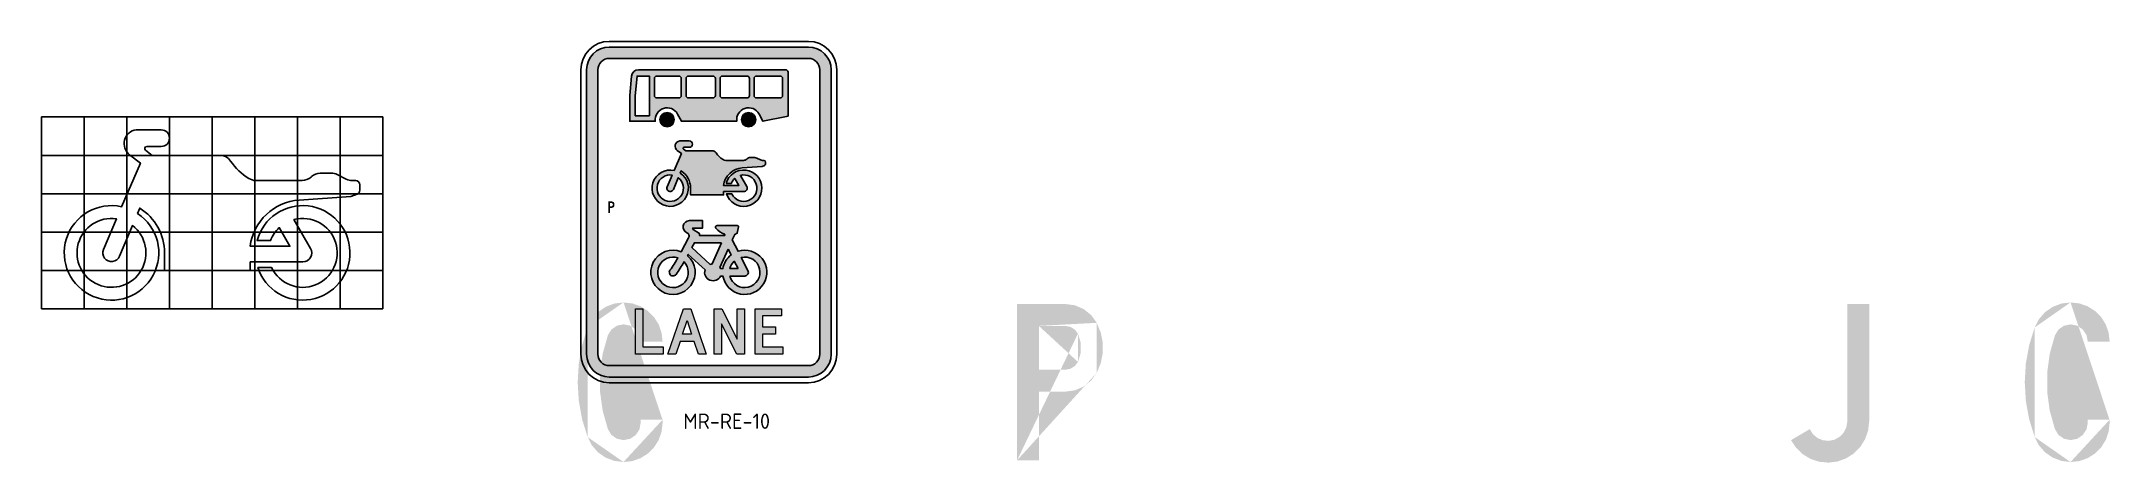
# Model space of a CAD drawing. Extents: x 36 to 1038, y -1303 to 236.
# Drawn here: x 36 to 763, y 88 to 236 of the extents above.
import ezdxf

# ---------------------------------------------------------------- set-up
doc = ezdxf.new("R2010")
doc.units = 0
doc.linetypes.add('CENTERX2', pattern=[101.60000000000001, 63.5, -12.7, 12.7, -12.7])
for name, color, linetype in [('GREEN', 84, 'CONTINUOUS'), ('L18', 4, 'CONTINUOUS'), ('L25', 1, 'CONTINUOUS'), ('L35', 3, 'CONTINUOUS'), ('L50', 7, 'CONTINUOUS'), ('T25', 1, 'CONTINUOUS'), ('TBLK25', 1, 'CONTINUOUS')]:
    doc.layers.add(name, color=color, linetype=linetype)
doc.styles.add('ISO', font='iso3098b.shx')

msp = doc.modelspace()

# ---------------------------------------------------------------- hatches: boundary and pattern name
at = {"layer": 'GREEN'}
h = msp.add_hatch(color=256, dxfattribs=at)
h.paths.add_polyline_path([(254.4669524879141, 101.9465322728692), (254.4411767802575, 101.9465322728692)], flags=16)
edge = h.paths.add_edge_path()
edge.add_line((246.7600158985751, 103.0548877021052), (254.4669524879141, 103.0548877021052))
edge.add_line((254.4669524879141, 103.0548877021052), (254.4669524879141, 101.9465322728692))
edge.add_line((254.1318682883776, 98.8792230617276), (254.4669524879141, 101.9465322728692))
edge.add_line((254.1318682883776, 98.8792230617276), (253.1266156897682, 95.96656809652592))
edge.add_line((253.1266156897682, 95.96656809652592), (251.4769703997424, 93.36322162320408))
edge.add_line((251.4769703997424, 93.36322162320408), (249.3118109565837, 91.17228647238863))
edge.add_line((249.3118109565837, 91.17228647238863), (246.7084644832619, 89.52264118236292))
edge.add_line((246.7084644832619, 89.52264118236292), (243.7958095180602, 88.51738858375347))
edge.add_line((243.7958095180602, 88.51738858375347), (240.7285003069186, 88.18230438421699))
edge.add_line((240.7285003069186, 88.18230438421699), (237.4807611421804, 88.59471570672343))
edge.add_line((237.4807611421804, 88.59471570672343), (234.4134519310388, 89.7546225512728))
edge.add_line((234.4134519310388, 89.7546225512728), (231.732778334747, 91.61047350255171))
edge.add_line((231.732778334747, 91.61047350255171), (229.5933945992449, 94.08494143759032))
edge.add_line((229.5933945992449, 94.08494143759032), (228.0984035551591, 96.997596402792))
edge.add_line((228.0984035551591, 96.997596402792), (226.1652254809102, 103.2610933633584))
edge.add_line((226.1652254809102, 103.2610933633584), (225.0053186363608, 109.7050202775214))
edge.add_line((225.0053186363608, 109.7050202775214), (224.6186830215111, 116.252050022311))
edge.add_line((224.6186830215111, 116.252050022311), (225.0053186363608, 122.773304059444))
edge.add_line((225.0053186363608, 122.773304059444), (226.1652254809102, 129.217230973607))
edge.add_line((226.1652254809102, 129.217230973607), (228.0984035551591, 135.4807279341734))
edge.add_line((228.0984035551591, 135.4807279341734), (229.5933945992449, 138.3933828993751))
edge.add_line((229.5933945992449, 138.3933828993751), (231.732778334747, 140.8678508344137))
edge.add_line((231.732778334747, 140.8678508344137), (234.4134519310388, 142.7237017856927))
edge.add_line((234.4134519310388, 142.7237017856927), (237.4807611421804, 143.9093843378987))
edge.add_line((237.4807611421804, 143.9093843378987), (240.7285003069186, 144.2960199527485))
edge.add_line((240.7285003069186, 144.2960199527485), (243.7958095180602, 143.960935753212))
edge.add_line((243.7958095180602, 143.960935753212), (246.7084644832619, 142.9556831546025))
edge.add_line((246.7084644832619, 142.9556831546025), (249.3118109565837, 141.3060378645768))
edge.add_line((249.3118109565837, 141.3060378645768), (251.4769703997424, 139.1408784214181))
edge.add_line((251.4769703997424, 139.1408784214181), (253.1266156897682, 136.5117562404395))
edge.add_line((253.1266156897682, 136.5117562404395), (254.1318682883776, 133.5991012752378))
edge.add_line((254.1318682883776, 133.5991012752378), (254.4669524879141, 130.5317920640963))
edge.add_line((254.4669524879141, 130.5317920640963), (246.7600158985751, 130.5317920640963))
edge.add_line((246.7600158985751, 130.5317920640963), (246.321828868412, 132.851605753195))
edge.add_line((246.321828868412, 132.851605753195), (245.0072677779228, 134.8363352427572))
edge.add_line((245.0072677779228, 134.8363352427572), (243.0483139960172, 136.1508963332464))
edge.add_line((243.0483139960172, 136.1508963332464), (240.7285003069186, 136.5890833634095))
edge.add_line((240.7285003069186, 136.5890833634095), (238.4086866178199, 136.1251206255898))
edge.add_line((238.4086866178199, 136.1251206255898), (236.475508543571, 134.7590081197872))
edge.add_line((236.475508543571, 134.7590081197872), (235.2382745760517, 132.7485029225683))
edge.add_line((235.2382745760517, 132.7485029225683), (233.4081993324294, 126.2788003007487))
edge.add_line((233.4081993324294, 126.2788003007487), (232.4802738567899, 119.6028920176758))
edge.add_line((232.4802738567899, 119.6028920176758), (232.4802738567899, 112.8754323192896))
edge.add_line((232.4802738567899, 112.8754323192896), (233.4081993324294, 106.2252997438734))
edge.add_line((233.4081993324294, 106.2252997438734), (235.2382745760517, 99.75559712205376))
edge.add_line((235.2382745760517, 99.75559712205376), (236.475508543571, 97.71931621717823))
edge.add_line((236.475508543571, 97.71931621717823), (238.4086866178199, 96.37897941903236))
edge.add_line((238.4086866178199, 96.37897941903236), (240.7285003069186, 95.88924097355596))
edge.add_line((240.7285003069186, 95.88924097355596), (243.0483139960172, 96.35320371137573))
edge.add_line((243.0483139960172, 96.35320371137573), (245.0072677779228, 97.66776480186496))
edge.add_line((245.0072677779228, 97.66776480186496), (246.321828868412, 99.62671858377053))
edge.add_line((246.321828868412, 99.62671858377053), (246.7600158985751, 101.9465322728692))
edge.add_line((246.7600158985751, 101.9465322728692), (246.7600158985751, 103.0548877021052))
edge = h.paths.add_edge_path(flags=16)
edge.add_line((254.4669524879141, 103.0548877021052), (254.4411767802575, 103.0548877021052))
edge.add_line((240.7285003069186, 144.2960199527485), (240.702724599262, 144.2960199527485))
edge.add_line((228.0984035551591, 135.4807279341734), (228.0726278475024, 135.4807279341734))
edge.add_line((228.0984035551591, 96.997596402792), (228.0726278475024, 96.997596402792))
edge.add_line((240.7285003069186, 88.18230438421699), (240.702724599262, 88.18230438421699))
h = msp.add_hatch(color=256, dxfattribs=at)
h.paths.add_polyline_path([(396.1302417688735, 136.0477935026198), (396.1044660612169, 136.0477935026198)], flags=16)
edge = h.paths.add_edge_path(flags=17)
edge.add_line((386.7736598895088, 120.6339203239419), (386.7736598895088, 136.0477935026198))
edge.add_line((386.7736598895088, 136.0477935026198), (396.1302417688735, 136.0477935026198))
edge.add_line((397.8829898895258, 135.6869335954267), (396.1302417688735, 136.0477935026198))
edge.add_line((397.8829898895258, 135.6869335954267), (399.429532348925, 134.7332324121305))
edge.add_line((399.429532348925, 134.7332324121305), (400.5121120705044, 133.2897927833581))
edge.add_line((400.5121120705044, 133.2897927833581), (401.5173646691138, 130.0420536186199))
edge.add_line((401.5173646691138, 130.0420536186199), (401.5173646691138, 126.6396602079418))
edge.add_line((401.5173646691138, 126.6396602079418), (400.5121120705044, 123.3919210432036))
edge.add_line((400.5121120705044, 123.3919210432036), (399.429532348925, 121.9484814144312))
edge.add_line((399.429532348925, 121.9484814144312), (397.8829898895258, 120.994780231135))
edge.add_line((397.8829898895258, 120.994780231135), (396.1302417688735, 120.6339203239419))
edge.add_line((396.1302417688735, 120.6339203239419), (386.7736598895088, 120.6339203239419))
h.paths.add_polyline_path([(396.1044660612169, 143.7289543843021), (396.1302417688735, 143.7289543843021)], flags=16)
edge = h.paths.add_edge_path()
edge.add_line((386.7736598895088, 88.74936995266336), (379.0924990078266, 88.74936995266336))
edge.add_line((379.0924990078266, 88.74936995266336), (379.0924990078266, 143.7289543843021))
edge.add_line((379.0924990078266, 143.7289543843021), (396.1302417688735, 143.7289543843021))
edge.add_line((399.429532348925, 143.290767354139), (396.1302417688735, 143.7289543843021))
edge.add_line((399.429532348925, 143.290767354139), (402.5226172677232, 141.9504305559931))
edge.add_line((402.5226172677232, 141.9504305559931), (405.1517394487017, 139.8625982358043))
edge.add_line((405.1517394487017, 139.8625982358043), (407.1106932306073, 137.1303732241992))
edge.add_line((407.1106932306073, 137.1303732241992), (408.5025814440665, 133.7537555211778))
edge.add_line((408.5025814440665, 133.7537555211778), (409.2243012584527, 130.1709321569031))
edge.add_line((409.2243012584527, 130.1709321569031), (409.2243012584527, 126.5107816696586))
edge.add_line((409.2243012584527, 126.5107816696586), (408.5025814440665, 122.9279583053839))
edge.add_line((408.5025814440665, 122.9279583053839), (407.1106932306073, 119.5513406023625))
edge.add_line((407.1106932306073, 119.5513406023625), (405.1517394487017, 116.8191155907574))
edge.add_line((405.1517394487017, 116.8191155907574), (402.5226172677232, 114.7312832705686))
edge.add_line((402.5226172677232, 114.7312832705686), (399.429532348925, 113.3909464724227))
edge.add_line((399.429532348925, 113.3909464724227), (396.1302417688735, 112.9527594422596))
edge.add_line((396.1302417688735, 112.9527594422596), (386.7736598895088, 112.9527594422596))
edge.add_line((386.7736598895088, 112.9527594422596), (386.7736598895088, 88.74936995266336))
edge = h.paths.add_edge_path()
edge.add_line((386.7736598895088, 136.0477935026198), (386.7478841818522, 136.0477935026198))
edge.add_line((400.5121120705044, 123.3919210432036), (400.4863363628477, 123.3919210432036))
edge.add_line((400.5121120705044, 133.2897927833581), (400.4863363628477, 133.2897927833581))
edge.add_line((379.0924990078266, 88.74936995266336), (379.0667233001699, 88.74936995266336))
edge.add_line((407.1106932306073, 119.5513406023625), (407.0849175229506, 119.5513406023625))
edge.add_line((407.1106932306073, 137.1303732241992), (407.0849175229506, 137.1303732241992))
h = msp.add_hatch(color=256, dxfattribs=at)
h.paths.add_polyline_path([(396.1302417688735, 136.0477935026198), (396.1044660612169, 136.0477935026198)], flags=16)
edge = h.paths.add_edge_path(flags=17)
edge.add_line((386.7736598895088, 120.6339203239419), (386.7736598895088, 136.0477935026198))
edge.add_line((386.7736598895088, 136.0477935026198), (396.1302417688735, 136.0477935026198))
edge.add_line((397.8829898895258, 135.6869335954267), (396.1302417688735, 136.0477935026198))
edge.add_line((397.8829898895258, 135.6869335954267), (399.429532348925, 134.7332324121305))
edge.add_line((399.429532348925, 134.7332324121305), (400.5121120705044, 133.2897927833581))
edge.add_line((400.5121120705044, 133.2897927833581), (401.5173646691138, 130.0420536186199))
edge.add_line((401.5173646691138, 130.0420536186199), (401.5173646691138, 126.6396602079418))
edge.add_line((401.5173646691138, 126.6396602079418), (400.5121120705044, 123.3919210432036))
edge.add_line((400.5121120705044, 123.3919210432036), (399.429532348925, 121.9484814144312))
edge.add_line((399.429532348925, 121.9484814144312), (397.8829898895258, 120.994780231135))
edge.add_line((397.8829898895258, 120.994780231135), (396.1302417688735, 120.6339203239419))
edge.add_line((396.1302417688735, 120.6339203239419), (386.7736598895088, 120.6339203239419))
h.paths.add_polyline_path([(396.1044660612169, 143.7289543843021), (396.1302417688735, 143.7289543843021)], flags=16)
edge = h.paths.add_edge_path()
edge.add_line((386.7736598895088, 88.74936995266336), (379.0924990078266, 88.74936995266336))
edge.add_line((379.0924990078266, 88.74936995266336), (379.0924990078266, 143.7289543843021))
edge.add_line((379.0924990078266, 143.7289543843021), (396.1302417688735, 143.7289543843021))
edge.add_line((399.429532348925, 143.290767354139), (396.1302417688735, 143.7289543843021))
edge.add_line((399.429532348925, 143.290767354139), (402.5226172677232, 141.9504305559931))
edge.add_line((402.5226172677232, 141.9504305559931), (405.1517394487017, 139.8625982358043))
edge.add_line((405.1517394487017, 139.8625982358043), (407.1106932306073, 137.1303732241992))
edge.add_line((407.1106932306073, 137.1303732241992), (408.5025814440665, 133.7537555211778))
edge.add_line((408.5025814440665, 133.7537555211778), (409.2243012584527, 130.1709321569031))
edge.add_line((409.2243012584527, 130.1709321569031), (409.2243012584527, 126.5107816696586))
edge.add_line((409.2243012584527, 126.5107816696586), (408.5025814440665, 122.9279583053839))
edge.add_line((408.5025814440665, 122.9279583053839), (407.1106932306073, 119.5513406023625))
edge.add_line((407.1106932306073, 119.5513406023625), (405.1517394487017, 116.8191155907574))
edge.add_line((405.1517394487017, 116.8191155907574), (402.5226172677232, 114.7312832705686))
edge.add_line((402.5226172677232, 114.7312832705686), (399.429532348925, 113.3909464724227))
edge.add_line((399.429532348925, 113.3909464724227), (396.1302417688735, 112.9527594422596))
edge.add_line((396.1302417688735, 112.9527594422596), (386.7736598895088, 112.9527594422596))
edge.add_line((386.7736598895088, 112.9527594422596), (386.7736598895088, 88.74936995266336))
edge = h.paths.add_edge_path()
edge.add_line((386.7736598895088, 136.0477935026198), (386.7478841818522, 136.0477935026198))
edge.add_line((400.5121120705044, 123.3919210432036), (400.4863363628477, 123.3919210432036))
edge.add_line((400.5121120705044, 133.2897927833581), (400.4863363628477, 133.2897927833581))
edge.add_line((379.0924990078266, 88.74936995266336), (379.0667233001699, 88.74936995266336))
edge.add_line((407.1106932306073, 119.5513406023625), (407.0849175229506, 119.5513406023625))
edge.add_line((407.1106932306073, 137.1303732241992), (407.0849175229506, 137.1303732241992))
h = msp.add_hatch(color=256, dxfattribs=at)
h.paths.add_polyline_path([(671.0023882194105, 102.4878221336589), (670.976612511754, 102.4878221336589)], flags=16)
edge = h.paths.add_edge_path()
edge.add_line((671.0023882194105, 143.7289543843021), (671.0023882194105, 102.4878221336589))
edge.add_line((670.6673040198741, 100.4515412287834), (671.0023882194105, 102.4878221336589))
edge.add_line((670.6673040198741, 100.4515412287834), (669.7651542518913, 98.56991456984775))
edge.add_line((669.7651542518913, 98.56991456984775), (668.3217146231187, 97.07492352576196))
edge.add_line((668.3217146231187, 97.07492352576196), (666.517415087153, 96.04389521949588))
edge.add_line((666.517415087153, 96.04389521949588), (664.4811341822776, 95.63148389698944))
edge.add_line((664.4811341822776, 95.63148389698944), (662.4190775697455, 95.83768955824269))
edge.add_line((662.4190775697455, 95.83768955824269), (660.5116752031531, 96.63673649559888))
edge.add_line((660.5116752031531, 96.63673649559888), (658.9135813284407, 97.97707329374475))
edge.add_line((658.9135813284407, 97.97707329374475), (657.8052258992047, 99.75559712205376))
edge.add_line((657.8052258992047, 99.75559712205376), (651.2066447391018, 95.88924097355596))
edge.add_line((651.2066447391018, 95.88924097355596), (652.9851685674108, 93.20856737726416))
edge.add_line((652.9851685674108, 93.20856737726416), (655.3049822565094, 90.96608081113544))
edge.add_line((655.3049822565094, 90.96608081113544), (658.0629829757712, 89.29065981345303))
edge.add_line((658.0629829757712, 89.29065981345303), (661.1302921869128, 88.28540721484364))
edge.add_line((661.1302921869128, 88.28540721484364), (664.3522556439943, 87.9760987229638))
edge.add_line((664.3522556439943, 87.9760987229638), (667.5484433934191, 88.3627343378136))
edge.add_line((667.5484433934191, 88.3627343378136), (670.5642011892475, 89.47108976704959))
edge.add_line((670.5642011892475, 89.47108976704959), (673.2964262008526, 91.19806218004533))
edge.add_line((673.2964262008526, 91.19806218004533), (675.5646884746379, 93.49210016148731))
edge.add_line((675.5646884746379, 93.49210016148731), (677.265885179977, 96.25010088074907))
edge.add_line((677.265885179977, 96.25010088074907), (678.3226891938997, 99.29163438423404))
edge.add_line((678.3226891938997, 99.29163438423404), (678.6835491010928, 102.4878221336589))
edge.add_line((678.6835491010928, 102.4878221336589), (678.6835491010928, 143.7289543843021))
edge.add_line((678.6835491010928, 143.7289543843021), (671.0023882194105, 143.7289543843021))
edge = h.paths.add_edge_path(flags=16)
edge.add_line((678.6835491010928, 102.4878221336589), (678.6577733934362, 102.4878221336589))
edge.add_line((678.6835491010928, 102.4878221336589), (678.6577733934362, 102.4878221336589))
edge = h.paths.add_edge_path(flags=16)
edge.add_line((657.8052258992047, 99.75559712205376), (657.779450191548, 99.75559712205376))
h = msp.add_hatch(color=256, dxfattribs=at)
h.paths.add_polyline_path([(763.2278702149115, 101.9465322728692), (763.2020945072547, 101.9465322728692)], flags=16)
edge = h.paths.add_edge_path()
edge.add_line((755.5467093332292, 103.0548877021052), (763.2278702149115, 103.0548877021052))
edge.add_line((763.2278702149115, 103.0548877021052), (763.2278702149115, 101.9465322728692))
edge.add_line((762.8927860153749, 98.8792230617276), (763.2278702149115, 101.9465322728692))
edge.add_line((762.8927860153749, 98.8792230617276), (761.8875334167656, 95.96656809652592))
edge.add_line((761.8875334167656, 95.96656809652592), (760.2636638343964, 93.36322162320408))
edge.add_line((760.2636638343964, 93.36322162320408), (758.0727286835811, 91.17228647238863))
edge.add_line((758.0727286835811, 91.17228647238863), (755.4693822102591, 89.52264118236292))
edge.add_line((755.4693822102591, 89.52264118236292), (752.5567272450575, 88.51738858375347))
edge.add_line((752.5567272450575, 88.51738858375347), (749.4894180339159, 88.18230438421699))
edge.add_line((749.4894180339159, 88.18230438421699), (746.2416788691778, 88.59471570672343))
edge.add_line((746.2416788691778, 88.59471570672343), (743.2001453656928, 89.7546225512728))
edge.add_line((743.2001453656928, 89.7546225512728), (740.4936960617443, 91.61047350255171))
edge.add_line((740.4936960617443, 91.61047350255171), (738.3543123262423, 94.08494143759032))
edge.add_line((738.3543123262423, 94.08494143759032), (736.8593212821564, 96.997596402792))
edge.add_line((736.8593212821564, 96.997596402792), (734.9261432079076, 103.2610933633584))
edge.add_line((734.9261432079076, 103.2610933633584), (733.7662363633582, 109.7050202775214))
edge.add_line((733.7662363633582, 109.7050202775214), (733.3796007485084, 116.252050022311))
edge.add_line((733.3796007485084, 116.252050022311), (733.7662363633582, 122.773304059444))
edge.add_line((733.7662363633582, 122.773304059444), (734.9261432079076, 129.217230973607))
edge.add_line((734.9261432079076, 129.217230973607), (736.8593212821564, 135.4807279341734))
edge.add_line((736.8593212821564, 135.4807279341734), (738.3543123262423, 138.3933828993751))
edge.add_line((738.3543123262423, 138.3933828993751), (740.4936960617443, 140.8678508344137))
edge.add_line((740.4936960617443, 140.8678508344137), (743.2001453656928, 142.7237017856927))
edge.add_line((743.2001453656928, 142.7237017856927), (746.2416788691778, 143.9093843378987))
edge.add_line((746.2416788691778, 143.9093843378987), (749.4894180339159, 144.2960199527485))
edge.add_line((749.4894180339159, 144.2960199527485), (752.5567272450575, 143.960935753212))
edge.add_line((752.5567272450575, 143.960935753212), (755.4693822102591, 142.9556831546025))
edge.add_line((755.4693822102591, 142.9556831546025), (758.0727286835811, 141.3060378645768))
edge.add_line((758.0727286835811, 141.3060378645768), (760.2636638343964, 139.1408784214181))
edge.add_line((760.2636638343964, 139.1408784214181), (761.8875334167656, 136.5117562404395))
edge.add_line((761.8875334167656, 136.5117562404395), (762.8927860153749, 133.5991012752378))
edge.add_line((762.8927860153749, 133.5991012752378), (763.2278702149115, 130.5317920640963))
edge.add_line((763.2278702149115, 130.5317920640963), (755.5467093332292, 130.5317920640963))
edge.add_line((755.5467093332292, 130.5317920640963), (755.0827465954094, 132.851605753195))
edge.add_line((755.0827465954094, 132.851605753195), (753.7681855049201, 134.8363352427572))
edge.add_line((753.7681855049201, 134.8363352427572), (751.8092317230146, 136.1508963332464))
edge.add_line((751.8092317230146, 136.1508963332464), (749.4894180339159, 136.5890833634095))
edge.add_line((749.4894180339159, 136.5890833634095), (747.1696043448172, 136.1251206255898))
edge.add_line((747.1696043448172, 136.1251206255898), (745.2364262705684, 134.7590081197872))
edge.add_line((745.2364262705684, 134.7590081197872), (743.9991923030491, 132.7485029225683))
edge.add_line((743.9991923030491, 132.7485029225683), (742.1691170594268, 126.2788003007487))
edge.add_line((742.1691170594268, 126.2788003007487), (741.266967291444, 119.6028920176758))
edge.add_line((741.266967291444, 119.6028920176758), (741.266967291444, 112.8754323192896))
edge.add_line((741.266967291444, 112.8754323192896), (742.1691170594268, 106.2252997438734))
edge.add_line((742.1691170594268, 106.2252997438734), (743.9991923030491, 99.75559712205376))
edge.add_line((743.9991923030491, 99.75559712205376), (745.2364262705684, 97.71931621717823))
edge.add_line((745.2364262705684, 97.71931621717823), (747.1696043448172, 96.37897941903236))
edge.add_line((747.1696043448172, 96.37897941903236), (749.4894180339159, 95.88924097355596))
edge.add_line((749.4894180339159, 95.88924097355596), (751.8092317230146, 96.35320371137573))
edge.add_line((751.8092317230146, 96.35320371137573), (753.7681855049201, 97.66776480186496))
edge.add_line((753.7681855049201, 97.66776480186496), (755.0827465954094, 99.62671858377053))
edge.add_line((755.0827465954094, 99.62671858377053), (755.5467093332292, 101.9465322728692))
edge.add_line((755.5467093332292, 101.9465322728692), (755.5467093332292, 103.0548877021052))
edge = h.paths.add_edge_path(flags=16)
edge.add_line((763.2278702149115, 103.0548877021052), (763.2020945072547, 103.0548877021052))
edge.add_line((749.4894180339159, 144.2960199527485), (749.4636423262592, 144.2960199527485))
edge.add_line((736.8593212821564, 135.4807279341734), (736.8335455744998, 135.4807279341734))
edge.add_line((736.8593212821564, 96.997596402792), (736.8335455744998, 96.997596402792))
edge.add_line((749.4894180339159, 88.18230438421699), (749.4636423262592, 88.18230438421699))
at = {"layer": 'L25'}
h = msp.add_hatch(color=256, dxfattribs=at)
edge = h.paths.add_edge_path(flags=16)
edge.add_line((231.7376148766614, 126.0824731465263), (231.7376148766612, 226.0828509849402))
edge.add_arc((235.7376148766612, 226.0828509849403), 3.999999999999972, 90.0000000000004, 180.0000000000004, ccw=False)
edge.add_line((235.7376148766612, 230.0828509849402), (305.7376148766612, 230.0828509849403))
edge.add_arc((305.7376148766612, 226.0828509849403), 4, 0, 90, ccw=False)
edge.add_line((309.7376148766612, 226.0828509849403), (309.7376148766614, 126.0824731465263))
edge.add_arc((305.7376148766614, 126.0824731465263), 4, -90, 0, ccw=False)
edge.add_line((305.7376148766614, 122.0824731465263), (235.7376148766614, 122.0824731465263))
edge.add_arc((235.7376148766614, 126.0824731465263), 4, 180, 270, ccw=False)
edge = h.paths.add_edge_path()
edge.add_line((227.7376148766614, 126.0824731465263), (227.7376148766612, 226.0828509849402))
edge.add_arc((235.7376148766612, 226.0828509849403), 7.999999999999972, 90.00000000000023, 180.0000000000002, ccw=False)
edge.add_line((235.7376148766612, 234.0828509849402), (305.7376148766612, 234.0828509849403))
edge.add_arc((305.7376148766612, 226.0828509849403), 8, 0, 90, ccw=False)
edge.add_line((313.7376148766612, 226.0828509849403), (313.7376148766614, 126.0824731465263))
edge.add_arc((305.7376148766614, 126.0824731465263), 8, -90, 1.1368683772161603e-13, ccw=False)
edge.add_line((305.7376148766614, 118.0824731465263), (235.7376148766614, 118.0824731465263))
edge.add_arc((235.7376148766614, 126.0824731465263), 8, 180, 270, ccw=False)
h = msp.add_hatch(color=256, dxfattribs=at)
h.paths.add_polyline_path([(244.8577652784227, 209.9446189221951), (244.8577652784227, 216.9509922329574), (245.4953829082097, 223.8585165556566), (249.8667684264683, 223.8585165556566), (249.866768426469, 209.9446189221955)], flags=16)
edge = h.paths.add_edge_path()
edge.add_arc((256.0445389757258, 208.5532291588483), 4.174169290038399, 28.23603550237536, 187.6622556607622)
edge.add_line((251.907639800482, 207.9966732535102), (242.9098196097382, 207.9966732535106))
edge.add_line((242.9098196097382, 207.9966732535106), (242.9098196097382, 217.0407067152603))
edge.add_line((242.9098196097382, 217.0407067152603), (243.534718499194, 223.8104446843681))
edge.add_arc((246.0286177141543, 223.5802386029872), 2.504501574023043, 89.99999999999869, 174.7261040426489, ccw=False)
edge.add_line((246.0286177141543, 226.0847401770102), (297.7305762855767, 226.0847401770102))
edge.add_arc((297.7305762855768, 225.2499063190027), 0.8348338580075279, 1.1709744285326451e-11, 90.00000000000779, ccw=False)
edge.add_line((298.5654101435845, 225.2499063190028), (298.5654101435841, 209.8054799458604))
edge.add_line((298.565410143584, 209.8054799458604), (289.7439990439698, 207.9966732535102))
edge.add_line((289.7439990439698, 207.9966732535102), (288.3846365931098, 210.5280493402611))
edge.add_arc((284.7071681006568, 208.5532291588483), 4.174169290038497, 28.23603550236799, 187.6622556607552)
edge.add_line((280.5702689254127, 207.9966732535106), (261.0813699190388, 207.9966732535106))
edge.add_line((261.0813699190387, 207.9966732535106), (259.7220074681786, 210.5280493402615))
edge = h.paths.add_edge_path(flags=16)
edge.add_arc((252.4269255910258, 217.0407067152604), 0.8348338580077268, 180.000000000002, 270.00000000000193, ccw=False)
edge.add_line((251.5920917330181, 217.0407067152603), (251.5920917330178, 223.0236826976484))
edge.add_arc((252.4269255910255, 223.0236826976485), 0.8348338580077268, 90.00000000000188, 180.000000000002, ccw=False)
edge.add_line((252.4269255910255, 223.8585165556562), (260.2187082657642, 223.8585165556562))
edge.add_arc((260.2187082657642, 223.0236826976485), 0.8348338580077268, -1.9895196601282805e-12, 89.99999999999812, ccw=False)
edge.add_line((261.053542123772, 223.0236826976484), (261.0535421237719, 217.0407067152599))
edge.add_arc((260.2187082657642, 217.0407067152599), 0.83483385800767, -89.99999999999812, 1.8758328224066645e-12, ccw=False)
edge.add_line((260.2187082657642, 216.2058728572522), (252.4269255910258, 216.2058728572526))
edge = h.paths.add_edge_path(flags=16)
edge.add_arc((263.5580436977951, 217.0407067152598), 0.8348338580075563, 179.9999999999903, 269.9999999999902, ccw=False)
edge.add_line((262.7232098397875, 217.0407067152599), (262.7232098397872, 223.0236826976484))
edge.add_arc((263.5580436977948, 223.0236826976483), 0.8348338580075279, 89.99999999998829, 179.9999999999883, ccw=False)
edge.add_line((263.5580436977949, 223.8585165556558), (272.1846602305416, 223.8585165556558))
edge.add_arc((272.1846602305417, 223.0236826976483), 0.8348338580075279, 1.1709744285326451e-11, 90.00000000000779, ccw=False)
edge.add_line((273.0194940885493, 223.0236826976484), (273.0194940885489, 217.0407067152599))
edge.add_arc((272.1846602305411, 217.04070671526), 0.8348338580077552, 270, 359.99999999999807, ccw=False)
edge.add_line((272.1846602305411, 216.2058728572522), (263.5580436977949, 216.2058728572522))
edge = h.paths.add_edge_path(flags=16)
edge.add_arc((275.5239956625718, 223.0236826976484), 0.8348338580073005, 90, 180)
edge.add_line((274.6891618045645, 223.0236826976484), (274.6891618045641, 217.0407067152599))
edge.add_arc((275.5239956625719, 217.0407067152599), 0.8348338580077552, 179.999999999998, 269.9999999999961)
edge.add_line((275.5239956625718, 216.2058728572522), (284.1506121953183, 216.2058728572518))
edge.add_arc((284.1506121953181, 217.0407067152597), 0.8348338580079258, 270.0000000000156, 360.0000000000156)
edge.add_line((284.9854460533261, 217.0407067152599), (284.9854460533263, 223.023682697648))
edge.add_arc((284.1506121953184, 223.023682697648), 0.8348338580077552, 5.851861354049897e-12, 90.0000000000078)
edge.add_line((284.1506121953183, 223.8585165556557), (275.5239956625718, 223.8585165556557))
edge = h.paths.add_edge_path(flags=16)
edge.add_arc((295.838286207426, 217.0407067152593), 0.8348338580075847, 269.9999999999922, 359.9999999999883, ccw=False)
edge.add_line((295.8382862074259, 216.2058728572518), (287.4899476273488, 216.2058728572522))
edge.add_arc((287.4899476273489, 217.0407067152598), 0.8348338580075563, 179.9999999999903, 269.9999999999922, ccw=False)
edge.add_line((286.6551137693414, 217.0407067152599), (286.6551137693414, 223.023682697648))
edge.add_arc((287.4899476273488, 223.023682697648), 0.8348338580073573, 89.99999999999608, 179.9999999999961, ccw=False)
edge.add_line((287.4899476273488, 223.8585165556553), (295.8382862074262, 223.8585165556554))
edge.add_arc((295.8382862074262, 223.0236826976477), 0.8348338580077268, -1.9895196601282805e-12, 89.99999999999608, ccw=False)
edge.add_line((296.673120065434, 223.0236826976476), (296.6731200654336, 217.0407067152591))
h = msp.add_hatch(color=256, dxfattribs=at)
edge = h.paths.add_edge_path()
edge.add_arc((256.0445389757256, 208.5532291588485), 2.504501574023102, 0, 360)
h = msp.add_hatch(color=256, dxfattribs=at)
edge = h.paths.add_edge_path()
edge.add_arc((284.7071681006566, 208.5532291588485), 2.504501574023102, 0, 360)
h = msp.add_hatch(color=256, dxfattribs=at)
edge = h.paths.add_edge_path()
edge.add_arc((290.1183692494793, 192.9439001320831), 0.5762303309941642, 291.1500200661611, 360)
edge.add_line((290.6945995804734, 192.9439001320831), (290.6945995804734, 193.6653219364091))
edge.add_arc((290.1183692494793, 193.6653219364091), 0.5762303309941785, 360, 450)
edge.add_line((290.1183692494793, 194.2415522674033), (289.6513712920924, 194.2415522674033))
edge.add_arc((289.6513712920924, 195.9702432603857), 1.728690992982383, 243.2834121440756, 269.9999999999986, ccw=False)
edge.add_line((288.874190506042, 194.4261051269881), (287.6281207502237, 195.053264997828))
edge.add_arc((286.8509399641732, 193.5091268644303), 1.728690992982602, 423.2834121440769, 450)
edge.add_line((286.8509399641732, 195.2378178574129), (285.355312318641, 195.2378178574129))
edge.add_arc((285.355312318641, 193.5091268644304), 1.72869099298247, 449.9999999999993, 493.1356465560555)
edge.add_line((284.1733580360231, 194.7706167070451), (284.1073318688544, 194.7087534177711))
edge.add_arc((282.9253775862367, 195.9702432603857), 1.728690992982391, 269.9999999999993, 313.135646556056, ccw=False)
edge.add_line((282.9253775862366, 194.2415522674033), (276.6552080272019, 194.2415522674033))
edge.add_arc((276.6552080272018, 195.9702432603858), 1.728690992982492, 236.881625269214, 270.0000000000014, ccw=False)
edge.add_arc((280.0860976700437, 201.5771099401381), 8.301395651864153, 214.5665235773914, 238.1924714868002, ccw=False)
edge.add_arc((271.8117595069714, 195.9083722730488), 1.728690992982435, 393.6872827941634, 450)
edge.add_line((271.8117595069714, 197.6370632660312), (262.6601413265787, 197.6370632660312))
edge.add_line((262.6601413265787, 197.6370632660312), (261.7593277955987, 198.3236179793577))
edge.add_arc((261.93397353926, 198.5527668672241), 0.2881151654970607, 89.99999999999142, 232.68717532082178, ccw=False)
edge.add_line((261.93397353926, 198.8408820327211), (263.8718194103205, 198.8408820327211))
edge.add_arc((263.8718194103205, 199.9616775896237), 1.120795556902557, 270, 450)
edge.add_line((263.8718194103205, 201.0824731465262), (260.5074656342487, 201.0824731465262))
edge.add_arc((260.7566786840102, 199.2144800130454), 1.884543841597454, 457.5990824040606, 592.687175320818)
edge.add_line((259.6143314559138, 197.715631020864), (261.0740820036776, 196.6030826583213))
edge.add_line((261.0740820036775, 196.6030826583213), (258.5278697376263, 190.7015448178058))
edge.add_arc((257.1638822784795, 184.4657252521571), 6.38325210563054, 437.6617726666084, 776.554420626392)
edge.add_line((260.6819778182847, 189.791972638154), (260.9839381045924, 190.5115479977669))
edge.add_arc((257.1638822784796, 184.465725252157), 7.151559213622829, 360, 417.71323682611006, ccw=False)
edge.add_line((264.3154414921024, 184.465725252157), (264.3154414921024, 182.0788443291889))
edge.add_line((264.3154414921024, 182.0788443291889), (275.8941652803301, 182.0788443291889))
edge.add_line((275.8941652803301, 182.0788443291889), (275.8941652803301, 183.2411531069142))
edge.add_line((275.8941652803301, 183.2411531069142), (282.9898166483611, 183.2411531069141))
edge.add_arc((282.9898166483611, 184.4657252521569), 1.224572145242721, 269.999999999999, 389.9567406074639)
edge.add_line((284.0507892201058, 185.0772104448719), (281.808433121853, 188.9678660889892))
edge.add_arc((282.9898166483611, 184.4657252521569), 4.654561112648254, 205.3506054972502, 464.7032027589855, ccw=False)
edge.add_line((278.7834677049894, 182.4728459989219), (276.9256316473848, 182.472845998922))
edge.add_arc((282.9898166483611, 184.4657252521569), 6.383252105630707, 198.1921268718884, 524.919272412888)
edge.add_line((276.8264024596929, 186.1265181299605), (278.6416324102665, 186.1265181299605))
edge.add_arc((282.9898166483611, 184.4657252521569), 4.654561112648227, 492.9583350505836, 519.0955981909722, ccw=False)
edge.add_line((279.8178898933578, 187.8721632469356), (281.2667912143717, 185.3582110219683))
edge.add_line((281.2667912143717, 185.3582110219683), (275.8941652803301, 185.3582110219683))
edge.add_arc((282.9898166483611, 184.4657252521569), 7.151559213622919, 453.9486004579026, 532.8310265309184, ccw=False)
edge.add_line((282.4973492687922, 191.6003082859449), (289.4900815710451, 192.0829843633846))
edge.add_line((289.4900815710452, 192.0829843633846), (290.3262795796663, 192.4064853118937))
edge = h.paths.add_edge_path(flags=16)
edge.add_line((258.2547858301412, 184.0079419993077), (259.9967085755937, 188.158966961246))
edge.add_arc((257.1638822784795, 184.4657252521569), 4.654561112648252, 81.70547292226229, 412.51072037073885, ccw=False)
edge.add_line((257.8353570857952, 189.0715976705503), (256.0750219290603, 184.9283473496401))
edge.add_arc((257.1638822784796, 184.4657252521569), 1.183062156278052, 516.9809063027695, 697.2352869902321)
h = msp.add_hatch(color=256, dxfattribs=at)
edge = h.paths.add_edge_path(flags=16)
edge.add_arc((202.3185279362056, 193.759519565953), 69.31662241197341, 325.1441143203895, 329.4974370030728)
edge.add_arc((258.1345926199388, 154.885548450136), 5.374818315368302, -288.6800032104536, 43.363095579597086, ccw=False)
edge.add_arc((202.3185279361978, 193.759519565938), 66.72188253558785, 325.1441143204037, 329.58131913304146, ccw=False)
edge.add_arc((258.1345926199398, 154.885548450137), 1.297369938192005, 145.1441143203975, 325.1441187717487)
edge.add_line((259.199204265518, 154.1440831437176), (259.1992042079124, 154.1440830610074))
edge = h.paths.add_edge_path(flags=16)
edge.add_line((275.2392225879676, 165.2645079556734), (265.66421908089, 165.2645079556734))
edge.add_line((265.66421908089, 165.2645079556734), (264.7695465901852, 163.574571028787))
edge.add_line((264.7695465901852, 163.574571028787), (271.1490841509744, 157.6507147223392))
edge.add_arc((272.2203233774528, 154.8855484501355), 2.965417001583197, 95.89776549883487, 111.17661662428759, ccw=False)
edge.add_line((271.9156156783345, 157.8352689811989), (275.2392225879676, 165.2645079556733))
edge = h.paths.add_edge_path()
edge.add_arc((276.1334740039069, 167.9895892571196), 0.2965417001581395, 335.8977654988554, 427.1176478571685)
edge.add_arc((279.7080013064471, 176.4589571366436), 8.896251004744817, 223.1919315034042, 247.1176478571508, ccw=False)
edge.add_arc((273.6274274835447, 170.7505294085994), 0.5560156877966864, 90.00000000000591, 223.1919315034132, ccw=False)
edge.add_line((273.6274274835447, 171.306545096396), (280.7937368505695, 171.3065450963961))
edge.add_arc((280.7937368505694, 170.9358679711984), 0.3706771251976875, -10.30484646878142, 89.99999999998238, ccw=False)
edge.add_line((281.1584349204137, 170.8695592312266), (280.7458972570004, 168.6006020824529))
edge.add_line((280.7458972570004, 168.6006020824529), (279.8144955410198, 168.2299249572546))
edge.add_line((279.8144955410198, 168.2299249572546), (278.9421496854477, 166.2799753977397))
edge.add_line((278.9421496854477, 166.2799753977397), (280.9854908116421, 162.3049393306648))
edge.add_arc((283.3406371333841, 154.8855484501369), 7.784219629151925, -170.40593177314292, 107.61106346459269, ccw=False)
edge.add_line((275.6652930708452, 153.5881785119454), (274.886880940444, 153.5881785119449))
edge.add_arc((272.2203233774527, 154.8855484501369), 2.965417001581801, 163.0655761690329, 334.0555202276322, ccw=False)
edge.add_line((269.383490549517, 155.7493062284616), (263.5127806138497, 161.2006797401532))
edge.add_line((263.5127806138497, 161.2006797401531), (263.2676080897404, 160.7375760835016))
edge.add_arc((258.1345926199391, 154.8855484501366), 7.784219629152695, -292.02557404700417, 48.74488126489382, ccw=False)
edge.add_line((261.0538338243045, 162.1016489223877), (263.6374553543419, 166.9818229235691))
edge.add_arc((262.4908554799359, 167.58884638649), 1.297369938192, 332.1027289690481, 426.7647211155472)
edge.add_arc((263.8800880605045, 170.824664833639), 2.224062751186451, 89.99999999999932, 246.764721115552, ccw=False)
edge.add_line((263.8800880605045, 173.0487275848254), (268.5135521254756, 173.0487275848254))
edge.add_line((268.5135521254756, 173.0487275848254), (268.5135521254756, 170.4539877084412))
edge.add_line((268.5135521254756, 170.4539877084412), (264.9921194360975, 170.4539877084412))
edge.add_line((264.9921194360975, 170.4539877084412), (265.2515934237357, 169.8979720206444))
edge.add_line((265.2515934237357, 169.8979720206444), (267.4015207498826, 168.5635343699331))
edge.add_line((267.4015207498826, 168.5635343699331), (267.4015207498826, 167.859247832057))
edge.add_line((267.4015207498826, 167.859247832057), (276.4000272695079, 167.859247832057))
edge.add_line((276.4000272695079, 167.859247832057), (276.4041626802592, 167.8684916913832))
edge = h.paths.add_edge_path(flags=16)
edge.add_line((281.0620474574924, 156.1829183883291), (278.1247476438842, 156.182918388329))
edge.add_arc((283.3406371333846, 154.8855484501373), 5.37481831536696, 133.2185261154091, 166.032037325353, ccw=False)
edge.add_line((279.6600541263355, 158.8024324988966), (281.0065981129683, 156.1829183883291))
edge.add_line((281.0065981129683, 156.1829183883291), (281.0620474574924, 156.1829183883291))
edge = h.paths.add_edge_path(flags=16)
edge.add_line((277.487602610742, 163.0286348778106), (278.5283365172419, 161.004031760137))
edge.add_arc((283.3406371333842, 154.8855484501365), 7.784219629152197, 128.185707119065, 170.4059317731358)
edge.add_line((275.6652930708452, 156.1829183883291), (274.886880940444, 156.1829183883291))
edge.add_arc((272.2203233774533, 154.8855484501369), 2.965417001581326, 25.94447977237652, 35.89776549884541)
edge.add_line((274.6225024418577, 156.6242933238332), (277.487602610742, 163.0286348778106))
edge = h.paths.add_edge_path(flags=16)
edge.add_arc((283.3406371333845, 154.8855484501369), 5.374818315366926, 193.9679626746506, 463.2371690168048)
edge.add_line((282.109898315543, 160.1175608627237), (284.4944860797584, 155.4786769062709))
edge.add_arc((283.3406371333846, 154.8855484501368), 1.297369938191838, -90.0000000000025, 27.205131691456074, ccw=False)
edge.add_line((283.3406371333846, 153.588178511945), (278.1247476438842, 153.588178511945))
h = msp.add_hatch(color=256, dxfattribs=at)
h.paths.add_polyline_path([(286.9816117104485, 142.1031801257038), (296.2577535997699, 142.1031801257038), (296.2577535997699, 139.5415677211214), (289.5396957232891, 139.5415677211214), (289.5396957232891, 135.7026775059895), (294.1795308638207, 135.7026775059895), (294.1795308638207, 133.1445934931489), (289.5396957232891, 133.1445934931489), (289.5396957232891, 128.6635359810005), (296.7376148766614, 128.6635359810005), (296.7376148766614, 126.101923576418), (286.9816117104485, 126.101923576418)])
h.paths.add_polyline_path([(272.5787166202203, 142.1031801257038), (275.2955782614441, 142.1031801257038), (280.7328299356337, 131.3839260139662), (280.7328299356337, 142.1031801257038), (283.2909139484743, 142.1031801257038), (283.2909139484743, 126.101923576418), (280.5740523072504, 126.101923576418), (275.1368006330609, 136.8211776881557), (275.1368006330609, 126.101923576418), (272.5787166202203, 126.101923576418)])
h.paths.add_polyline_path([(256.3657565664235, 126.101923576418), (261.7994798488712, 142.1031801257038), (264.3575638617118, 142.1031801257038), (269.7948155359013, 126.101923576418), (267.0779538946775, 126.101923576418), (265.5572170539405, 130.5829810885664), (260.5998266566424, 130.5829810885664), (259.0826182076473, 126.101923576418)])
h.paths.add_polyline_path([(264.6786475102201, 133.1445934931489), (261.4819245921047, 133.1445934931489), (263.0802860511624, 137.9432062620637)], flags=16)
h.paths.add_polyline_path([(244.9619944567671, 142.1031801257038), (247.5236068613495, 142.1031801257038), (247.5236068613495, 128.6635359810005), (254.71799762298, 128.6635359810005), (254.71799762298, 126.101923576418), (244.9619944567671, 126.101923576418)])
at = {"layer": 'TBLK25', "linetype": 'CENTERX2'}
h = msp.add_hatch(color=256, dxfattribs=at)
h.paths.add_polyline_path([(236.6165655970446, 179.2256585746765), (236.5538413436456, 179.2256585746765)], flags=0)
edge = h.paths.add_edge_path(flags=16)
edge.add_line((235.926598809655, 178.0966220134936), (235.926598809655, 179.2256585746765))
edge.add_line((235.926598809655, 179.2256585746765), (236.6165655970446, 179.2256585746765))
edge.add_line((236.9301868640399, 179.0374858144794), (236.6165655970446, 179.2256585746765))
edge.add_line((236.9301868640399, 179.0374858144794), (236.9929111174389, 178.6611402940851))
edge.add_line((236.9929111174389, 178.6611402940851), (236.9301868640399, 178.3475190270898))
edge.add_line((236.9301868640399, 178.3475190270898), (236.6165655970446, 178.0966220134936))
edge.add_line((236.6165655970446, 178.0966220134936), (235.926598809655, 178.0966220134936))
h.paths.add_polyline_path([(236.5538413436456, 179.790176855268), (236.6165655970446, 179.790176855268)], flags=16)
edge = h.paths.add_edge_path()
edge.add_line((235.926598809655, 175.7758246377287), (235.3620805290636, 175.7758246377287))
edge.add_line((235.3620805290636, 175.7758246377287), (235.3620805290636, 179.790176855268))
edge.add_line((235.3620805290636, 179.790176855268), (236.6165655970446, 179.790176855268))
edge.add_line((236.9301868640399, 179.7274526018689), (236.6165655970446, 179.790176855268))
edge.add_line((236.9301868640399, 179.7274526018689), (237.2438081310351, 179.6020040950709))
edge.add_line((237.2438081310351, 179.6020040950709), (237.4319808912323, 179.3511070814747))
edge.add_line((237.4319808912323, 179.3511070814747), (237.5574293980304, 178.9120373076813))
edge.add_line((237.5574293980304, 178.9120373076813), (237.5574293980304, 178.4729675338879))
edge.add_line((237.5574293980304, 178.4729675338879), (237.4319808912323, 178.0338977600946))
edge.add_line((237.4319808912323, 178.0338977600946), (237.2438081310351, 177.7830007464983))
edge.add_line((237.2438081310351, 177.7830007464983), (236.9301868640399, 177.5948279863012))
edge.add_line((236.9301868640399, 177.5948279863012), (236.6165655970446, 177.5321037329022))
edge.add_line((236.6165655970446, 177.5321037329022), (235.926598809655, 177.5321037329022))
edge.add_line((235.926598809655, 177.5321037329022), (235.926598809655, 175.7758246377287))

# ---------------------------------------------------------------- linework, layer by layer
at = {"layer": 'L18'}
for p, q in [((36.05911646685931, 142.0079354231468), (36.05911646685925, 209.5079354231468)), ((156.0591164668593, 209.5079354231468), (36.05911646685925, 209.5079354231468)), ((51.05911646685931, 142.0079354231468), (51.05911646685931, 209.5079354231468)), ((66.05911646685928, 142.0079354231468), (66.05911646685931, 209.5079354231468)), ((81.05911646685928, 142.0079354231468), (81.05911646685928, 209.5079354231468)), ((96.05911646685928, 142.0079354231468), (96.05911646685931, 209.5079354231468)), ((111.0591164668593, 142.0079354231468), (111.0591164668593, 209.5079354231468)), ((126.0591164668593, 142.0079354231468), (126.0591164668593, 209.5079354231468)), ((141.0591164668593, 142.0079354231468), (141.0591164668593, 209.5079354231468)), ((156.0591164668593, 142.0079354231468), (156.0591164668593, 209.5079354231468)), ((156.0591164668593, 196.0079354231468), (36.05911646685931, 196.0079354231468)), ((156.0591164668593, 182.5079354231468), (36.05911646685931, 182.5079354231467)), ((156.0591164668593, 169.0079354231468), (36.05911646685931, 169.0079354231468)), ((156.0591164668593, 155.5079354231467), (36.05911646685928, 155.5079354231466)), ((156.0591164668593, 142.0079354231468), (36.05911646685931, 142.0079354231468))]:
    msp.add_line(p, q, dxfattribs=at)
at = {"layer": 'L25'}
msp.add_line((276.4347462761303, 167.8684916913828), (276.4306108653798, 167.859247832057), dxfattribs=at)
for points in [[(227.7376148766614, 126.0824731465263), (227.7376148766612, 226.0828509849402, -0.4142135623730951), (235.7376148766612, 234.0828509849402), (305.7376148766612, 234.0828509849403, -0.4142135623730951), (313.7376148766612, 226.0828509849403), (313.7376148766614, 126.0824731465263, -0.4142135623730951), (305.7376148766614, 118.0824731465263), (235.7376148766614, 118.0824731465263, -0.4142135623730951)], [(231.7376148766614, 126.0824731465263), (231.7376148766612, 226.0828509849402, -0.4142135623730951), (235.7376148766612, 230.0828509849402), (305.7376148766612, 230.0828509849403, -0.4142135623730951), (309.7376148766612, 226.0828509849403), (309.7376148766614, 126.0824731465263, -0.4142135623730951), (305.7376148766614, 122.0824731465263), (235.7376148766614, 122.0824731465263, -0.4142135623730951)], [(259.7220074681786, 210.5280493402615, 0.8348422332545252), (251.907639800482, 207.9966732535102), (242.9098196097382, 207.9966732535106), (242.9098196097382, 217.0407067152603), (243.534718499194, 223.8104446843681, -0.387503543276303), (246.0286177141543, 226.0847401770102), (297.7305762855767, 226.0847401770102, -0.414213562373095), (298.5654101435845, 225.2499063190028), (298.565410143584, 209.8054799458604), (289.7439990439698, 207.9966732535102), (288.3846365931098, 210.5280493402611, 0.8348422332545252), (280.5702689254127, 207.9966732535106), (261.0813699190387, 207.9966732535106)], [(252.4269255910258, 216.2058728572526, -0.414213562373095), (251.5920917330181, 217.0407067152603), (251.5920917330178, 223.0236826976484, -0.414213562373095), (252.4269255910255, 223.8585165556562), (260.2187082657642, 223.8585165556562, -0.414213562373095), (261.053542123772, 223.0236826976484), (261.0535421237719, 217.0407067152599, -0.414213562373095), (260.2187082657642, 216.2058728572522)], [(263.5580436977949, 216.2058728572522, -0.414213562373095), (262.7232098397875, 217.0407067152599), (262.7232098397873, 223.0236826976484, -0.414213562373095), (263.5580436977949, 223.8585165556558), (272.1846602305416, 223.8585165556558, -0.414213562373095), (273.0194940885493, 223.0236826976484), (273.0194940885489, 217.0407067152599, -0.414213562373095), (272.1846602305411, 216.2058728572522)], [(275.5239956625718, 223.8585165556557, 0.414213562373095), (274.6891618045645, 223.0236826976484), (274.6891618045642, 217.0407067152599, 0.414213562373095), (275.5239956625718, 216.2058728572522), (284.1506121953183, 216.2058728572518, 0.414213562373095), (284.9854460533261, 217.0407067152599), (284.9854460533262, 223.023682697648, 0.414213562373095), (284.1506121953183, 223.8585165556557)], [(296.6731200654336, 217.0407067152591, -0.414213562373095), (295.8382862074259, 216.2058728572518), (287.4899476273488, 216.2058728572522, -0.414213562373095), (286.6551137693414, 217.0407067152599), (286.6551137693414, 223.023682697648, -0.414213562373095), (287.4899476273488, 223.8585165556553), (295.8382862074262, 223.8585165556554, -0.414213562373095), (296.673120065434, 223.0236826976476)], [(290.3262795796662, 192.4064853118937, 0.3097907010240135), (290.6945995804734, 192.9439001320831), (290.6945995804734, 193.6653219364092, 0.4142135623730921), (290.1183692494793, 194.2415522674033), (289.6513712920924, 194.2415522674033, -0.1171040404837032), (288.874190506042, 194.4261051269882), (287.6281207502238, 195.0532649978281, 0.1171040404837037), (286.8509399641732, 195.2378178574129), (285.355312318641, 195.2378178574129, 0.1904692049553519), (284.1733580360231, 194.7706167070451), (284.1073318688545, 194.7087534177712, -0.1904692049553522), (282.9253775862366, 194.2415522674033), (276.6552080272019, 194.2415522674033, -0.1455205047670726), (275.7107021112644, 194.522389288475, -0.1034543769235768), (273.2501639602235, 196.8672075968054, 0.2507778057292897), (271.8117595069714, 197.6370632660313), (262.6601413265787, 197.6370632660313), (261.7593277955987, 198.3236179793578, -0.7178266761985368), (261.93397353926, 198.8408820327212), (263.8718194103205, 198.8408820327212, 0.9999999999999999), (263.8718194103205, 201.0824731465263), (260.5074656342487, 201.0824731465263), (260.5074656342487, 201.0824731465263, 0.6687347690155758), (259.6143314559138, 197.715631020864), (261.0740820036775, 196.6030826583213), (258.5278697376263, 190.7015448178058, 10.82725904603098), (260.6819778182847, 189.7919726381541), (260.9839381045924, 190.511547997767, -0.2572830883235519), (264.3154414921024, 184.465725252157), (264.3154414921024, 182.078844329189), (275.8941652803301, 182.078844329189), (275.8941652803301, 183.2411531069142), (282.9898166483611, 183.2411531069142, 0.577098623666306), (284.0507892201058, 185.077210444872), (281.808433121853, 188.9678660889892, -2.128786159031105), (278.7834677049894, 182.472845998922), (276.9256316473848, 182.472845998922, 6.839529337532938), (276.8264024596929, 186.1265181299606), (278.6416324102665, 186.1265181299606, -0.114542348031149), (279.8178898933578, 187.8721632469357), (281.2667912143717, 185.3582110219684), (275.8941652803301, 185.3582110219684, -0.3584576489973394), (282.4973492687922, 191.6003082859449), (289.4900815710452, 192.0829843633846)], [(258.2547858301412, 184.0079419993077), (259.9967085755937, 188.1589669612461, -7.80763959362301), (257.8353570857952, 189.0715976705504), (256.0750219290603, 184.9283473496401, 1.002222357882828)], [(276.4041626802592, 167.8684916913832, 0.4204633795612795), (276.2487813362468, 168.2627946725881, -0.104776542305208), (273.2220558953512, 170.3699675600629, -0.6568268273873699), (273.6274274835447, 171.306545096396), (280.7937368505695, 171.3065450963961, -0.467928038011416), (281.1584349204137, 170.8695592312266), (280.7458972570004, 168.6006020824529), (279.8144955410198, 168.2299249572546), (278.9421496854477, 166.2799753977397), (280.9854908116421, 162.3049393306648, -2.675226249913319), (275.6652930708452, 153.5881785119454), (274.886880940444, 153.5881785119449, -0.924309124562635), (269.383490549517, 155.7493062284616), (263.5127806138497, 161.2006797401531), (263.2676080897404, 160.7375760835016, -11.89029967551587), (261.0538338243045, 162.1016489223877), (263.6374553543419, 166.981822923569, 0.4382512915739404), (263.0026780096191, 168.7809900249132, -0.8153238059390305), (263.8800880605045, 173.0487275848254), (268.5135521254756, 173.0487275848254), (268.5135521254756, 170.4539877084412), (264.9921194360975, 170.4539877084412), (265.2515934237357, 169.8979720206444), (267.4015207498826, 168.5635343699331), (267.4015207498826, 167.859247832057), (276.4000272695079, 167.859247832057)], [(259.1992042079124, 154.1440830610074, 0.01899723839545095), (262.0421773144986, 158.5760028636277, -8.157027593808353), (259.8560522509675, 159.9772327158732, -0.01936337788476062), (257.0699810319666, 155.6270138392669, 1.000000038845387), (259.199204265518, 154.1440831437176)], [(275.2392225879676, 165.2645079556734), (265.66421908089, 165.2645079556734), (264.7695465901852, 163.574571028787), (271.1490841509744, 157.6507147223392, -0.06676550539146639), (271.9156156783345, 157.8352689811989)], [(277.487602610742, 163.0286348778106), (278.5283365172419, 161.004031760137, 0.1863331414511164), (275.6652930708452, 156.1829183883291), (274.886880940444, 156.1829183883291, 0.04345672669726239), (274.6225024418577, 156.6242933238332)], [(278.1247476438842, 153.588178511945, 2.3926060976289), (282.109898315543, 160.1175608627237), (284.4944860797584, 155.4786769062709, -0.561203270791368), (283.3406371333846, 153.588178511945)], [(281.0620474574924, 156.1829183883291), (278.1247476438842, 156.182918388329, -0.1441623798251737), (279.6600541263355, 158.8024324988966), (281.0065981129683, 156.1829183883291)]]:
    msp.add_lwpolyline(points, format="xyb", close=True, dxfattribs=at)
msp.add_lwpolyline([(244.8577652784227, 209.9446189221951), (244.8577652784227, 216.9509922329574), (245.4953829082097, 223.8585165556566), (249.8667684264683, 223.8585165556566), (249.866768426469, 209.9446189221955)], close=True, dxfattribs=at)
at = {"layer": 'L25', "lineweight": 0}
for points in [[(244.9619944567671, 142.1031801257038), (247.5236068613495, 142.1031801257038), (247.5236068613495, 128.6635359810005), (254.71799762298, 128.6635359810005), (254.71799762298, 126.101923576418), (244.9619944567671, 126.101923576418), (244.9619944567671, 142.1031801257038)], [(256.3657565664235, 126.101923576418), (261.7994798488712, 142.1031801257038), (264.3575638617118, 142.1031801257038), (269.7948155359013, 126.101923576418), (267.0779538946775, 126.101923576418), (265.5572170539405, 130.5829810885664), (260.5998266566424, 130.5829810885664), (259.0826182076473, 126.101923576418), (256.3657565664235, 126.101923576418)], [(272.5787166202203, 142.1031801257038), (275.2955782614441, 142.1031801257038), (280.7328299356337, 131.3839260139662), (280.7328299356337, 142.1031801257038), (283.2909139484743, 142.1031801257038), (283.2909139484743, 126.101923576418), (280.5740523072504, 126.101923576418), (275.1368006330609, 136.8211776881557), (275.1368006330609, 126.101923576418), (272.5787166202203, 126.101923576418), (272.5787166202203, 142.1031801257038)], [(286.9816117104485, 142.1031801257038), (296.2577535997699, 142.1031801257038), (296.2577535997699, 139.5415677211214), (289.5396957232891, 139.5415677211214), (289.5396957232891, 135.7026775059895), (294.1795308638207, 135.7026775059895), (294.1795308638207, 133.1445934931489), (289.5396957232891, 133.1445934931489), (289.5396957232891, 128.6635359810005), (296.7376148766614, 128.6635359810005), (296.7376148766614, 126.101923576418), (286.9816117104485, 126.101923576418), (286.9816117104485, 142.1031801257038)], [(264.6786475102201, 133.1445934931489), (261.4819245921047, 133.1445934931489), (263.0802860511624, 137.9432062620637), (264.6786475102201, 133.1445934931489)]]:
    msp.add_lwpolyline(points, close=True, dxfattribs=at)
at = {"layer": 'L25'}
for centre in [(256.0445389757256, 208.5532291588485), (284.7071681006566, 208.5532291588485)]:
    msp.add_circle(centre, 2.504501574023102, dxfattribs=at)
at = {"layer": 'L35'}
msp.add_lwpolyline([(225.7376148766614, 126.0824731465263), (225.7376148766612, 226.0828509849402, -0.4142135623730948), (235.7376148766612, 236.0828509849402), (305.7376148766612, 236.0828509849403, -0.4142135623730953), (315.7376148766612, 226.0828509849403), (315.7376148766614, 126.0824731465263, -0.414213562373095), (305.7376148766614, 116.0824731465263), (235.7376148766614, 116.0824731465263, -0.414213562373095)], format="xyb", close=True, dxfattribs=at)
at = {"layer": 'L50'}
for points in [[(147.0508735370118, 182.392083377195, 0.3097907010240135), (148.0096568073363, 183.7910417223644), (148.0096568073363, 185.668993382115, 0.4142135623730921), (146.5096568073362, 187.168993382115), (145.2940024094297, 187.168993382115, -0.1171040404837032), (143.2709031097722, 187.6494076791196), (140.0272268692268, 189.2819836746191, 0.1171040404837037), (138.0041275695691, 189.7623979716237), (134.1108207656254, 189.7623979716237, 0.1904692049553519), (131.0340451629457, 188.5462146368405), (130.8621707484523, 188.3851767168982, -0.1904692049553522), (127.7853951457728, 187.168993382115), (111.4633554462564, 187.168993382115, -0.1455205047670726), (109.0046877960099, 187.9000474571073, -0.1034543769235768), (102.5995976297327, 194.0039043235574, 0.2507778057292897), (98.85524998986494, 196.0079354231468), (75.03243724950573, 196.0079354231468), (72.68750637066987, 197.7951236612475, -0.7178266761985368), (73.14213119932134, 199.1416270268488), (78.18658764363198, 199.1416270268488, 0.9999999999999999), (78.18658764363198, 204.9767705273768), (69.42875177025644, 204.9767705273768), (69.42875177025644, 204.9767705273768, 0.6687347690155758), (67.10381121186731, 196.2124571671614), (70.9037254195556, 193.3163539007214), (64.27561476025124, 177.9539089119257, 10.82725904603098), (69.88302892641121, 175.5861781693879), (70.66906951660373, 177.4593233013999, -0.2572830883235519), (79.34139169833146, 161.7212865639571), (79.34139169833145, 155.5079354231467), (109.4822654915883, 155.5079354231467), (109.4822654915883, 158.5335713065961), (127.9531381262922, 158.5335713065961, 0.577098623666306), (130.7149831247521, 163.3130594015477), (124.8778482735266, 173.4409252084502, -2.128786159031105), (117.0034829698695, 156.5335713065961), (112.1673021294771, 156.5335713065962, 6.839529337532938), (111.9089960780043, 166.044539233436), (116.6342678650044, 166.0445392334361, -0.114542348031149), (119.6962139822678, 170.5886729498009), (123.4678862886721, 164.0445392334361), (109.4822654915883, 164.0445392334361, -0.3584576489973394), (126.6711836202204, 180.293503219436), (144.8741449868716, 181.5499697350226)], [(63.56474301470996, 160.5296192005101), (68.09918692999437, 171.3352590774756, -7.80763959362301), (62.47291725914178, 173.7109515572427), (57.89054352232924, 162.9255500483652, 1.002222357882828)]]:
    msp.add_lwpolyline(points, format="xyb", close=True, dxfattribs=at)

# ---------------------------------------------------------------- texts
at = {"layer": 'T25', "color": 3, "style": 'ISO'}
msp.add_text('MR-RE-10', height=5.425714138545609, dxfattribs=at).set_placement((261.7589833143583, 99.82199804639876))

doc.saveas('drawing.dxf')
